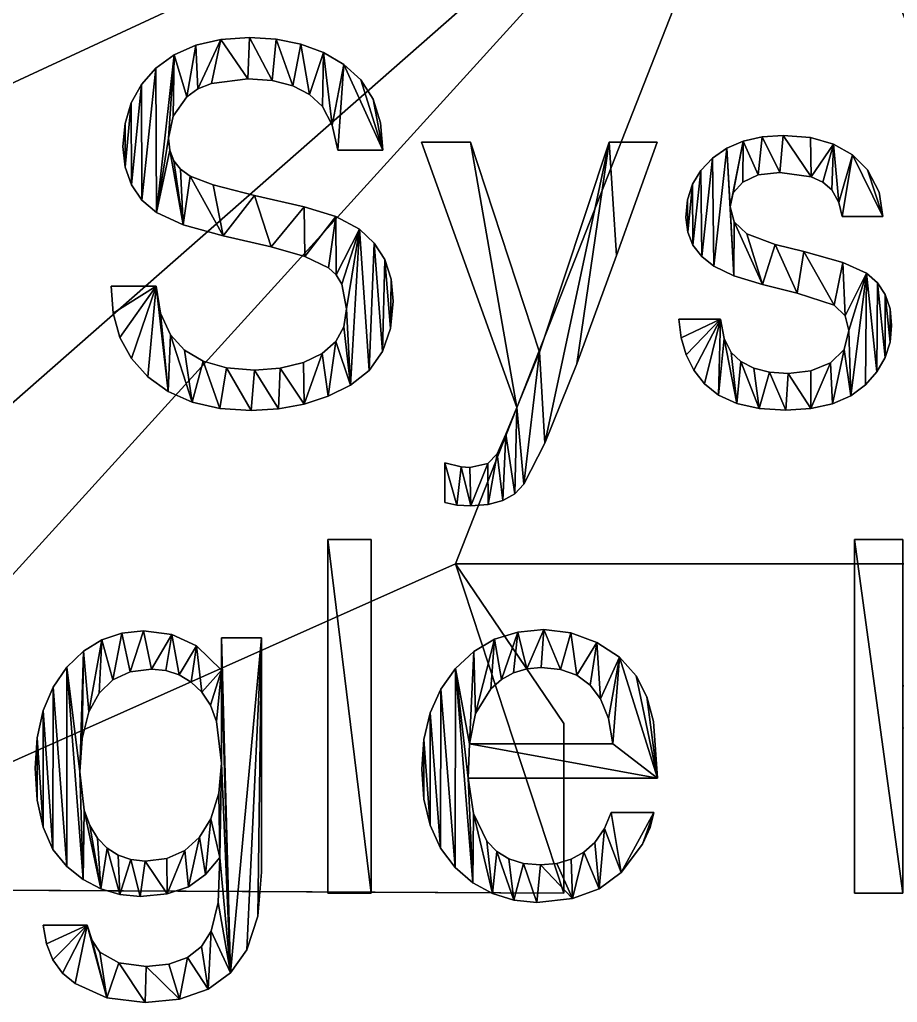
# Model space of a CAD drawing. Extents: x -38 to 88, y -5 to 280.
# Drawn here: x -19.91 to 3.57, y -5.26 to 21.03 of the extents above; entities that cross this region are included whole.
import ezdxf

# ---------------------------------------------------------------- set-up
doc = ezdxf.new("R2010")
doc.units = 0
doc.layers.get('0').update_dxf_attribs({"color": 13, "linetype": 'CONTINUOUS'})

# ---------------------------------------------------------------- blocks, each defined once
blk = doc.blocks.new('GROUP_2')
at = {"color": 178}
for p, q in [((23.79, 22.846, 0.051), (24.553, 22.897, 0.051)), ((24.553, 22.897, 0.051), (25.269, 22.852, 0.051)), ((22.54, 22.437, 0.051), (23.119, 22.692, 0.051)), ((23.119, 22.692, 0.051), (23.79, 22.846, 0.051)), ((25.269, 22.852, 0.051), (25.929, 22.717, 0.051)), ((25.929, 22.717, 0.051), (26.533, 22.493, 0.051)), ((22.053, 22.079, 0.051), (22.54, 22.437, 0.051)), ((26.533, 22.493, 0.051), (27.082, 22.179, 0.051)), ((27.082, 22.179, 0.051), (27.537, 21.766, 0.051)), ((21.667, 21.641, 0.051), (22.053, 22.079, 0.051)), ((21.391, 21.146, 0.051), (21.667, 21.641, 0.051)), ((23.54, 21.67, 0.051), (23.172, 21.521, 0.051)), ((24.514, 21.789, 0.051), (23.54, 21.67, 0.051)), ((25.165, 21.743, 0.051), (24.514, 21.789, 0.051)), ((25.714, 21.604, 0.051), (25.165, 21.743, 0.051)), ((26.161, 21.372, 0.051), (25.714, 21.604, 0.051)), ((27.537, 21.766, 0.051), (27.862, 21.245, 0.051)), ((22.884, 21.312, 0.051), (22.512, 20.797, 0.051)), ((23.172, 21.521, 0.051), (22.884, 21.312, 0.051)), ((26.505, 21.048, 0.051), (26.161, 21.372, 0.051)), ((21.226, 20.594, 0.051), (21.391, 21.146, 0.051)), ((26.766, 20.554, 0.051), (26.505, 21.048, 0.051)), ((27.862, 21.245, 0.051), (28.057, 20.617, 0.051)), ((22.512, 20.797, 0.051), (22.388, 20.204, 0.051)), ((21.17, 19.985, 0.051), (21.226, 20.594, 0.051)), ((26.917, 19.882, 0.051), (26.766, 20.554, 0.051)), ((28.057, 20.617, 0.051), (28.122, 19.882, 0.051)), ((38.271, 20.237, 0.051), (38.836, 20.275, 0.051)), ((38.836, 20.275, 0.051), (39.561, 20.218, 0.051)), ((21.227, 19.432, 0.051), (21.17, 19.985, 0.051)), ((22.388, 20.204, 0.051), (22.424, 19.879, 0.051)), ((31.704, 12.995, 0.051), (29.153, 20.094, 0.051)), ((29.153, 20.094, 0.051), (30.467, 20.094, 0.051)), ((30.467, 20.094, 0.051), (32.316, 14.477, 0.051)), ((32.316, 14.477, 0.051), (34.178, 20.094, 0.051)), ((34.178, 20.094, 0.051), (35.46, 20.094, 0.051)), ((37.322, 19.934, 0.051), (37.766, 20.123, 0.051)), ((37.766, 20.123, 0.051), (38.271, 20.237, 0.051)), ((39.561, 20.218, 0.051), (40.178, 20.046, 0.051)), ((40.178, 20.046, 0.051), (40.686, 19.76, 0.051)), ((22.424, 19.879, 0.051), (22.533, 19.602, 0.051)), ((28.122, 19.882, 0.051), (26.917, 19.882, 0.051)), ((36.939, 19.669, 0.051), (37.322, 19.934, 0.051)), ((40.686, 19.76, 0.051), (41.085, 19.36, 0.051)), ((22.533, 19.602, 0.051), (22.714, 19.371, 0.051)), ((36.63, 19.343, 0.051), (36.939, 19.669, 0.051)), ((21.396, 18.953, 0.051), (21.227, 19.432, 0.051)), ((22.714, 19.371, 0.051), (22.968, 19.186, 0.051)), ((36.41, 18.97, 0.051), (36.63, 19.343, 0.051)), ((38.168, 19.22, 0.051), (37.75, 19.031, 0.051)), ((38.746, 19.283, 0.051), (38.168, 19.22, 0.051)), ((39.585, 19.168, 0.051), (38.746, 19.283, 0.051)), ((41.085, 19.36, 0.051), (41.405, 18.758, 0.051)), ((21.678, 18.546, 0.051), (21.396, 18.953, 0.051)), ((36.277, 18.551, 0.051), (36.41, 18.97, 0.051)), ((37.75, 19.031, 0.051), (37.497, 18.74, 0.051)), ((39.895, 19.025, 0.051), (39.585, 19.168, 0.051)), ((40.131, 18.825, 0.051), (39.895, 19.025, 0.051)), ((37.497, 18.74, 0.051), (37.412, 18.368, 0.051)), ((40.323, 18.485, 0.051), (40.131, 18.825, 0.051)), ((41.405, 18.758, 0.051), (41.503, 18.11, 0.051)), ((22.072, 18.213, 0.051), (21.678, 18.546, 0.051)), ((36.233, 18.084, 0.051), (36.277, 18.551, 0.051)), ((40.408, 18.11, 0.051), (40.323, 18.485, 0.051)), ((37.412, 18.368, 0.051), (37.523, 17.962, 0.051)), ((26.866, 18.109, 0.051), (27.497, 17.769, 0.051)), ((36.28, 17.691, 0.051), (36.233, 18.084, 0.051)), ((37.523, 17.962, 0.051), (37.857, 17.646, 0.051)), ((41.503, 18.11, 0.051), (40.408, 18.11, 0.051)), ((27.497, 17.769, 0.051), (27.892, 17.399, 0.051)), ((36.42, 17.344, 0.051), (36.28, 17.691, 0.051)), ((37.857, 17.646, 0.051), (38.617, 17.363, 0.051)), ((27.892, 17.399, 0.051), (28.174, 16.955, 0.051)), ((36.654, 17.041, 0.051), (36.42, 17.344, 0.051)), ((28.174, 16.955, 0.051), (28.343, 16.436, 0.051)), ((36.981, 16.783, 0.051), (36.654, 17.041, 0.051)), ((26.877, 16.546, 0.051), (26.666, 16.738, 0.051)), ((37.515, 16.525, 0.051), (36.981, 16.783, 0.051)), ((41.059, 16.59, 0.051), (41.355, 16.336, 0.051)), ((27.028, 16.298, 0.051), (26.877, 16.546, 0.051)), ((28.343, 16.436, 0.051), (28.399, 15.842, 0.051)), ((41.355, 16.336, 0.051), (41.566, 16.018, 0.051)), ((20.909, 15.521, 0.051), (20.855, 16.248, 0.051)), ((20.855, 16.248, 0.051), (22.06, 16.248, 0.051)), ((22.06, 16.248, 0.051), (22.177, 15.519, 0.051)), ((27.149, 15.636, 0.051), (27.028, 16.298, 0.051)), ((28.399, 15.842, 0.051), (28.328, 15.112, 0.051)), ((41.566, 16.018, 0.051), (41.693, 15.637, 0.051)), ((21.09, 14.874, 0.051), (20.909, 15.521, 0.051)), ((22.177, 15.519, 0.051), (22.44, 14.94, 0.051)), ((27.077, 15.16, 0.051), (27.149, 15.636, 0.051)), ((40.49, 15.448, 0.051), (40.195, 15.733, 0.051)), ((41.693, 15.637, 0.051), (41.735, 15.192, 0.051)), ((36.1, 14.865, 0.051), (36.04, 15.359, 0.051)), ((36.04, 15.359, 0.051), (37.155, 15.359, 0.051)), ((37.155, 15.359, 0.051), (37.253, 14.847, 0.051)), ((40.588, 15.056, 0.051), (40.49, 15.448, 0.051)), ((26.862, 14.763, 0.051), (27.077, 15.16, 0.051)), ((28.328, 15.112, 0.051), (28.113, 14.494, 0.051)), ((40.466, 14.547, 0.051), (40.588, 15.056, 0.051)), ((41.735, 15.192, 0.051), (41.692, 14.747, 0.051)), ((21.398, 14.307, 0.051), (21.09, 14.874, 0.051)), ((22.44, 14.94, 0.051), (22.819, 14.529, 0.051)), ((26.504, 14.445, 0.051), (26.862, 14.763, 0.051)), ((36.234, 14.411, 0.051), (36.1, 14.865, 0.051)), ((37.253, 14.847, 0.051), (37.444, 14.47, 0.051)), ((41.692, 14.747, 0.051), (41.56, 14.333, 0.051)), ((22.819, 14.529, 0.051), (23.321, 14.235, 0.051)), ((28.113, 14.494, 0.051), (27.756, 13.988, 0.051)), ((37.444, 14.47, 0.051), (37.704, 14.225, 0.051)), ((40.099, 14.19, 0.051), (40.466, 14.547, 0.051)), ((21.834, 13.819, 0.051), (21.398, 14.307, 0.051)), ((23.321, 14.235, 0.051), (23.944, 14.059, 0.051)), ((25.377, 14.051, 0.051), (26.002, 14.206, 0.051)), ((26.002, 14.206, 0.051), (26.504, 14.445, 0.051)), ((36.443, 14, 0.051), (36.234, 14.411, 0.051)), ((37.704, 14.225, 0.051), (38.044, 14.05, 0.051)), ((41.56, 14.333, 0.051), (41.342, 13.951, 0.051)), ((23.944, 14.059, 0.051), (24.688, 14, 0.051)), ((24.688, 14, 0.051), (25.377, 14.051, 0.051)), ((27.756, 13.988, 0.051), (27.255, 13.594, 0.051)), ((36.726, 13.629, 0.051), (36.443, 14, 0.051)), ((38.044, 14.05, 0.051), (38.464, 13.945, 0.051)), ((38.464, 13.945, 0.051), (38.965, 13.91, 0.051)), ((38.965, 13.91, 0.051), (39.571, 13.98, 0.051)), ((39.571, 13.98, 0.051), (40.099, 14.19, 0.051)), ((41.342, 13.951, 0.051), (41.036, 13.6, 0.051)), ((22.381, 13.425, 0.051), (21.834, 13.819, 0.051)), ((23.024, 13.143, 0.051), (22.381, 13.425, 0.051)), ((27.255, 13.594, 0.051), (26.661, 13.298, 0.051)), ((37.103, 13.324, 0.051), (36.726, 13.629, 0.051)), ((41.036, 13.6, 0.051), (40.641, 13.307, 0.051)), ((26.661, 13.298, 0.051), (26.019, 13.087, 0.051)), ((37.592, 13.105, 0.051), (37.103, 13.324, 0.051)), ((40.641, 13.307, 0.051), (40.154, 13.098, 0.051)), ((23.763, 12.974, 0.051), (23.024, 13.143, 0.051)), ((24.598, 12.917, 0.051), (23.763, 12.974, 0.051)), ((25.332, 12.96, 0.051), (24.598, 12.917, 0.051)), ((26.019, 13.087, 0.051), (25.332, 12.96, 0.051)), ((31.414, 12.286, 0.051), (31.704, 12.995, 0.051)), ((38.193, 12.974, 0.051), (37.592, 13.105, 0.051)), ((38.907, 12.93, 0.051), (38.193, 12.974, 0.051)), ((39.576, 12.972, 0.051), (38.907, 12.93, 0.051)), ((40.154, 13.098, 0.051), (39.576, 12.972, 0.051)), ((31.182, 11.758, 0.051), (31.414, 12.286, 0.051)), ((30.928, 11.497, 0.051), (31.182, 11.758, 0.051)), ((29.778, 10.456, 0.051), (29.778, 11.513, 0.051)), ((29.778, 11.513, 0.051), (30.216, 11.41, 0.051)), ((30.216, 11.41, 0.051), (30.454, 11.391, 0.051)), ((30.454, 11.391, 0.051), (30.928, 11.497, 0.051)), ((31.897, 10.946, 0.051), (31.654, 10.692, 0.051)), ((31.654, 10.692, 0.051), (31.337, 10.511, 0.051)), ((30.103, 10.385, 0.051), (29.778, 10.456, 0.051)), ((30.48, 10.366, 0.051), (30.103, 10.385, 0.051)), ((30.945, 10.402, 0.051), (30.48, 10.366, 0.051)), ((31.337, 10.511, 0.051), (30.945, 10.402, 0.051)), ((26.653, 9.464, 0.051), (27.813, 9.464, 0.051)), ((26.653, 0, 0.051), (26.653, 9.464, 0.051)), ((27.813, 9.464, 0.051), (27.813, 0, 0.051)), ((40.743, 9.464, 0.051), (42.038, 9.464, 0.051)), ((40.743, 0, 0.051), (40.743, 9.464, 0.051)), ((20.608, 6.779, 0.051), (21.141, 6.962, 0.051)), ((21.141, 6.962, 0.051), (21.718, 7.022, 0.051)), ((21.718, 7.022, 0.051), (22.479, 6.923, 0.051)), ((22.479, 6.923, 0.051), (23.136, 6.623, 0.051)), ((31.109, 6.795, 0.051), (31.733, 6.99, 0.051)), ((31.733, 6.99, 0.051), (32.426, 7.055, 0.051)), ((32.426, 7.055, 0.051), (33.149, 6.968, 0.051)), ((33.149, 6.968, 0.051), (33.85, 6.71, 0.051)), ((20.118, 6.475, 0.051), (20.608, 6.779, 0.051)), ((23.136, 6.623, 0.051), (23.806, 5.966, 0.051)), ((23.806, 5.966, 0.051), (23.806, 6.836, 0.051)), ((23.806, 6.836, 0.051), (24.875, 6.836, 0.051)), ((30.554, 6.471, 0.051), (31.109, 6.795, 0.051)), ((33.85, 6.71, 0.051), (34.457, 6.315, 0.051)), ((19.673, 6.05, 0.051), (20.118, 6.475, 0.051)), ((30.068, 6.017, 0.051), (30.554, 6.471, 0.051)), ((34.457, 6.315, 0.051), (34.9, 5.818, 0.051)), ((19.302, 5.516, 0.051), (19.673, 6.05, 0.051)), ((21.367, 5.926, 0.051), (20.9, 5.711, 0.051)), ((21.931, 5.998, 0.051), (21.367, 5.926, 0.051)), ((22.322, 5.959, 0.051), (21.931, 5.998, 0.051)), ((22.677, 5.843, 0.051), (22.322, 5.959, 0.051)), ((22.995, 5.65, 0.051), (22.677, 5.843, 0.051)), ((29.673, 5.46, 0.051), (30.068, 6.017, 0.051)), ((31.621, 5.899, 0.051), (31.302, 5.719, 0.051)), ((31.972, 6.007, 0.051), (31.621, 5.899, 0.051)), ((32.355, 6.043, 0.051), (31.972, 6.007, 0.051)), ((32.873, 5.991, 0.051), (32.355, 6.043, 0.051)), ((33.31, 5.834, 0.051), (32.873, 5.991, 0.051)), ((33.668, 5.572, 0.051), (33.31, 5.834, 0.051)), ((34.9, 5.818, 0.051), (35.19, 5.252, 0.051)), ((20.9, 5.711, 0.051), (20.53, 5.353, 0.051)), ((23.278, 5.38, 0.051), (22.995, 5.65, 0.051)), ((31.302, 5.719, 0.051), (31.015, 5.467, 0.051)), ((33.946, 5.206, 0.051), (33.668, 5.572, 0.051)), ((19.037, 4.887, 0.051), (19.302, 5.516, 0.051)), ((20.53, 5.353, 0.051), (20.256, 4.851, 0.051)), ((23.509, 5.029, 0.051), (23.278, 5.38, 0.051)), ((29.392, 4.824, 0.051), (29.673, 5.46, 0.051)), ((31.015, 5.467, 0.051), (30.601, 4.812, 0.051)), ((23.674, 4.595, 0.051), (23.509, 5.029, 0.051)), ((34.157, 4.679, 0.051), (33.946, 5.206, 0.051)), ((18.879, 4.163, 0.051), (19.037, 4.887, 0.051)), ((20.256, 4.851, 0.051), (20.077, 4.144, 0.051)), ((29.222, 4.11, 0.051), (29.392, 4.824, 0.051)), ((30.601, 4.812, 0.051), (30.442, 4.001, 0.051)), ((34.275, 4.001, 0.051), (34.157, 4.679, 0.051)), ((29.166, 3.318, 0.051), (29.222, 4.11, 0.051)), ((30.442, 4.001, 0.051), (34.275, 4.001, 0.051)), ((29.222, 2.521, 0.051), (29.166, 3.318, 0.051)), ((35.467, 3.08, 0.051), (30.409, 3.08, 0.051)), ((23.522, 1.991, 0.051), (23.735, 2.682, 0.051)), ((19.036, 1.768, 0.051), (18.878, 2.491, 0.051)), ((29.39, 1.818, 0.051), (29.222, 2.521, 0.051)), ((20.136, 2.22, 0.051), (20.284, 1.811, 0.051)), ((34.056, 1.735, 0.051), (34.23, 2.165, 0.051)), ((34.23, 2.165, 0.051), (35.37, 2.165, 0.051)), ((35.37, 2.165, 0.051), (35.273, 1.763, 0.051)), ((23.222, 1.497, 0.051), (23.522, 1.991, 0.051)), ((19.299, 1.175, 0.051), (19.036, 1.768, 0.051)), ((20.284, 1.811, 0.051), (20.491, 1.472, 0.051)), ((29.67, 1.208, 0.051), (29.39, 1.818, 0.051)), ((33.792, 1.359, 0.051), (34.056, 1.735, 0.051)), ((35.273, 1.763, 0.051), (35.071, 1.318, 0.051)), ((20.491, 1.472, 0.051), (20.748, 1.206, 0.051)), ((22.828, 1.145, 0.051), (23.222, 1.497, 0.051)), ((30.906, 1.395, 0.051), (31.169, 1.117, 0.051)), ((33.498, 1.097, 0.051), (33.792, 1.359, 0.051)), ((19.666, 0.712, 0.051), (19.299, 1.175, 0.051)), ((20.748, 1.206, 0.051), (21.046, 1.016, 0.051)), ((22.342, 0.934, 0.051), (22.828, 1.145, 0.051)), ((30.062, 0.693, 0.051), (29.67, 1.208, 0.051)), ((31.169, 1.117, 0.051), (31.497, 0.919, 0.051)), ((33.159, 0.91, 0.051), (33.498, 1.097, 0.051)), ((21.046, 1.016, 0.051), (21.384, 0.901, 0.051)), ((21.384, 0.901, 0.051), (21.764, 0.863, 0.051)), ((21.764, 0.863, 0.051), (22.342, 0.934, 0.051)), ((23.761, 0.96, 0.051), (23.377, 0.499, 0.051)), ((31.497, 0.919, 0.051), (31.888, 0.8, 0.051)), ((31.888, 0.8, 0.051), (32.342, 0.76, 0.051)), ((32.342, 0.76, 0.051), (32.774, 0.798, 0.051)), ((32.774, 0.798, 0.051), (33.159, 0.91, 0.051)), ((20.104, 0.364, 0.051), (19.666, 0.712, 0.051)), ((30.534, 0.282, 0.051), (30.062, 0.693, 0.051)), ((20.577, 0.115, 0.051), (20.104, 0.364, 0.051)), ((23.377, 0.499, 0.051), (22.923, 0.174, 0.051)), ((31.055, -0.01, 0.051), (30.534, 0.282, 0.051)), ((21.085, -0.034, 0.051), (20.577, 0.115, 0.051)), ((22.923, 0.174, 0.051), (22.355, -0.019, 0.051)), ((21.628, -0.084, 0.051), (21.085, -0.034, 0.051)), ((22.355, -0.019, 0.051), (21.628, -0.084, 0.051)), ((27.813, 0, 0.051), (26.653, 0, 0.051)), ((31.626, -0.186, 0.051), (31.055, -0.01, 0.051)), ((32.246, -0.245, 0.051), (31.626, -0.186, 0.051)), ((42.038, 0, 0.051), (40.743, 0, 0.051)), ((19.125, -1.353, 0.051), (19.038, -0.857, 0.051)), ((19.038, -0.857, 0.051), (20.217, -0.857, 0.051)), ((20.217, -0.857, 0.051), (20.343, -1.268, 0.051)), ((23.271, -1.429, 0.051), (23.535, -1.018, 0.051)), ((20.343, -1.268, 0.051), (20.552, -1.572, 0.051)), ((19.296, -1.779, 0.051), (19.125, -1.353, 0.051)), ((20.552, -1.572, 0.051), (21.058, -1.862, 0.051)), ((22.893, -1.723, 0.051), (23.271, -1.429, 0.051)), ((19.55, -2.134, 0.051), (19.296, -1.779, 0.051)), ((22.399, -1.9, 0.051), (22.893, -1.723, 0.051)), ((21.058, -1.862, 0.051), (21.789, -1.959, 0.051)), ((21.789, -1.959, 0.051), (22.399, -1.9, 0.051)), ((19.889, -2.419, 0.051), (19.55, -2.134, 0.051)), ((24.048, -2.128, 0.051), (23.447, -2.567, 0.051))]:
    blk.add_line(p, q, dxfattribs=at)
for p, q in [((48.028, 8.814, 0.004), (30.068, 8.814, 0.004)), ((30.068, 8.814, 0.004), (32.965, 4.544, 0.004)), ((48.028, 8.814, 7.484), (30.068, 8.814, 7.484)), ((30.068, 8.814, 7.484), (32.965, 4.544, 7.484)), ((30.068, 8.814, 0.004), (30.068, 8.814, 7.484)), ((32.965, 4.544, 0.004), (32.965, 0, 0.004)), ((32.965, 4.544, 7.484), (32.965, 0, 7.484)), ((32.965, 4.544, 0.004), (32.965, 4.544, 7.484)), ((32.965, 0, 0.004), (10.57, 0.122, 0.004)), ((32.965, 0, 7.484), (10.57, 0.122, 7.484)), ((32.965, 0, 0.004), (32.965, 0, 7.484))]:
    blk.add_line(p, q)
for points in [[(35.46, 20.094, 0.051), (34.371, 17.066, 0.051), (33.315, 14.167, 0.051), (32.458, 12.041, 0.051), (31.897, 10.946, 0.051)], [(22.968, 19.186, 0.051), (23.588, 18.954, 0.051), (24.688, 18.671, 0.051), (26.015, 18.368, 0.051), (26.866, 18.109, 0.051)], [(26.666, 16.738, 0.051), (26.038, 17.039, 0.051), (25.133, 17.298, 0.051), (23.851, 17.588, 0.051), (22.778, 17.886, 0.051), (22.072, 18.213, 0.051)], [(38.617, 17.363, 0.051), (39.384, 17.176, 0.051), (40.427, 16.878, 0.051), (41.059, 16.59, 0.051)], [(40.195, 15.733, 0.051), (39.203, 16.061, 0.051), (38.282, 16.293, 0.051), (37.515, 16.525, 0.051)], [(24.875, 6.836, 0.051), (24.875, 0.56, 0.051), (24.779, -0.615, 0.051), (24.489, -1.514, 0.051), (24.048, -2.128, 0.051)], [(35.19, 5.252, 0.051), (35.364, 4.6, 0.051), (35.467, 3.08, 0.051)], [(23.735, 2.682, 0.051), (23.806, 3.479, 0.051), (23.674, 4.595, 0.051)], [(18.878, 2.491, 0.051), (18.826, 3.344, 0.051), (18.879, 4.163, 0.051)], [(20.077, 4.144, 0.051), (20.018, 3.247, 0.051), (20.136, 2.22, 0.051)], [(30.409, 3.08, 0.051), (30.55, 2.133, 0.051), (30.906, 1.395, 0.051)], [(35.071, 1.318, 0.051), (34.501, 0.554, 0.051), (33.909, 0.122, 0.051)], [(23.535, -1.018, 0.051), (23.714, -0.246, 0.051), (23.761, 0.96, 0.051)], [(33.909, 0.122, 0.051), (33.193, -0.142, 0.051), (32.246, -0.245, 0.051)], [(23.447, -2.567, 0.051), (22.685, -2.831, 0.051), (21.764, -2.919, 0.051), (20.738, -2.794, 0.051), (19.889, -2.419, 0.051)]]:
    blk.add_polyline3d(points, dxfattribs=at)
mesh = blk.add_polyface()
corners = [(27.899, 93.686, 0.004), (23.552, 93.686, 0.004), (23.552, 93.909, 0.004), (10.57, 18.131, 0.004), (0.546, 6.415, 0.004), (0.546, 18.131, 0.004), (10.57, 6.415, 0.004), (10.51, 134.258, 0.004), (0.292, 122.449, 0.004), (0.292, 134.258, 0.004), (10.51, 122.449, 0.004), (10.51, 158.204, 0.004), (10.51, 113.172, 0.004), (14.565, 113.172, 0.004), (9.996, 170.037, 0.004), (0.292, 158.204, 0.004), (0.292, 170.037, 0.004), (9.988, 206.011, 0.004), (0, 194.091, 0.004), (0, 206.011, 0.004), (9.988, 194.091, 0.004), (9.988, 237.183, 0.004), (0, 225.347, 0.004), (0, 237.183, 0.004), (9.988, 225.347, 0.004), (9.988, 272.935, 0.004), (0, 261.127, 0.004), (0, 272.935, 0.004), (9.988, 261.127, 0.004), (32.34, 282.383, 0.004), (9.988, 282.263, 0.004), (25.26, 263.375, 0.004), (14.565, 95.964, 0.004), (19.442, 95.964, 0.004), (22.601, 185.187, 0.004), (22.594, 148.709, 0.004), (29.444, 273.571, 0.004), (32.34, 277.839, 0.004), (24.952, 45.312, 0.004), (10.57, 38.291, 0.004), (10.57, 45.312, 0.004), (38.884, 38.291, 0.004), (32.052, 49.369, 0.004), (37.732, 56.812, 0.004), (37.83, 55.311, 0.004), (38.124, 53.835, 0.004), (38.607, 52.411, 0.004), (39.273, 51.062, 0.004), (38.884, 31.285, 0.004), (10.57, 31.285, 0.004), (10.57, 0.122, 0.004), (30.068, 8.814, 0.004), (48.028, 8.814, 0.004), (40.108, 49.811, 0.004), (41.1, 48.68, 0.004), (42.231, 47.688, 0.004), (43.482, 46.853, 0.004), (44.831, 46.187, 0.004), (46.256, 45.704, 0.004), (47.731, 45.41, 0.004), (49.232, 45.312, 0.004), (77.136, 93.907, 0.004), (67.15, 82.056, 0.004), (67.15, 93.907, 0.004), (77.136, 82.056, 0.004), (77.136, 18.132, 0.004), (67.265, 6.416, 0.004), (67.15, 18.132, 0.004), (77.136, 6.416, 0.004), (45.566, 0, 0.004), (45.566, 4.544, 0.004), (67.265, 0.122, 0.004), (50.733, 45.41, 0.004), (52.208, 45.704, 0.004), (53.633, 46.187, 0.004), (54.982, 46.853, 0.004), (56.233, 47.688, 0.004), (57.364, 48.68, 0.004), (58.356, 49.811, 0.004), (59.191, 51.062, 0.004), (59.857, 52.411, 0.004), (60.34, 53.835, 0.004), (60.634, 55.311, 0.004), (60.732, 56.812, 0.004), (66.636, 170.037, 0.004), (66.616, 194.116, 0.005), (67.15, 122.449, 0.004), (38.607, 127.159, 0.004), (39.273, 128.508, 0.004), (40.108, 129.759, 0.004), (54.536, 148.709, 0.004), (38.124, 125.734, 0.004), (37.83, 124.259, 0.004), (32.052, 91.609, 0.004), (37.732, 122.758, 0.004), (41.1, 130.89, 0.004), (42.231, 131.881, 0.004), (43.482, 132.717, 0.004), (44.831, 133.382, 0.004), (46.256, 133.866, 0.004), (47.731, 134.159, 0.004), (49.232, 134.258, 0.004), (50.733, 134.159, 0.004), (52.208, 133.866, 0.004), (53.633, 133.382, 0.004), (54.982, 132.717, 0.004), (54.544, 185.199, 0.005), (25.27, 228.189, 0.004), (38.157, 210.551, 0.004), (37.543, 213.646, 0.003), (39.921, 207.911, 0.004), (42.561, 206.147, 0.004), (45.66, 205.543, 0.004), (48.776, 206.159, 0.004), (51.404, 207.92, 0.004), (53.155, 210.56, 0.004), (53.764, 213.658, 0.004), (38.164, 216.757, 0.004), (50.158, 235.429, 0.004), (39.923, 219.389, 0.004), (42.558, 221.141, 0.004), (45.654, 221.766, 0.003), (48.759, 221.148, 0.003), (51.399, 219.384, 0.003), (50.18, 263.483), (47.4, 273.571, 0.004), (76.624, 272.935, 0.004), (66.628, 261.127, 0.004), (66.628, 272.935, 0.004), (76.624, 261.127, 0.004), (66.628, 282.263, 0.004), (44.94, 277.839, 0.004), (44.94, 282.383, 0.004), (53.158, 216.756, 0.003), (56.233, 131.881, 0.004), (57.364, 130.89, 0.004), (58.356, 129.759, 0.004), (59.191, 128.508, 0.004), (59.857, 127.159, 0.004), (60.34, 125.734, 0.004), (60.634, 124.259, 0.004), (60.732, 122.758, 0.004), (66.628, 215.623, 0.004), (66.628, 225.335, 0.004), (76.624, 215.623, 0.004), (76.624, 225.335, 0.004), (67.15, 158.204, 0.004), (77.136, 170.037, 0.004), (77.136, 158.204, 0.004), (67.15, 134.258, 0.004), (77.136, 122.449, 0.004), (77.136, 134.258, 0.004), (66.628, 205.971, 0.005), (76.624, 194.099, 0.005), (76.624, 205.971, 0.005), (32.965, 0, 0.004), (32.965, 4.544, 0.004)]
mesh.append_faces([[corners[k] for k in face] for face in [(3, 4, 5), (7, 8, 9), (14, 15, 16), (17, 18, 19), (21, 22, 23), (25, 26, 27), (29, 25, 30), (36, 29, 37), (38, 39, 40), (48, 3, 49), (62, 61, 64), (66, 65, 68), (52, 69, 70), (127, 126, 129), (130, 131, 132), (144, 143, 145), (146, 147, 148), (150, 149, 151), (153, 152, 154), (155, 51, 156)]], dxfattribs={"vtx0": -1})
mesh.append_faces([[corners[k] for k in face] for face in [(4, 3, 6), (8, 7, 10), (10, 11, 12), (12, 11, 13), (15, 14, 11), (18, 17, 20), (20, 17, 14), (22, 21, 24), (26, 25, 28), (28, 29, 21), (24, 31, 17), (13, 31, 32), (32, 31, 33), (39, 38, 41), (6, 48, 50), (51, 48, 52), (61, 62, 63), (65, 66, 67), (69, 52, 71), (84, 83, 85), (67, 84, 62), (63, 84, 86), (71, 67, 66), (87, 35, 88), (88, 35, 89), (0, 92, 93), (93, 92, 42), (89, 90, 95), (95, 90, 96), (96, 90, 97), (97, 90, 98), (98, 90, 99), (99, 90, 100), (100, 90, 101), (101, 90, 102), (102, 90, 103), (103, 90, 104), (104, 90, 105), (34, 107, 106), (107, 34, 31), (108, 107, 109), (117, 118, 119), (119, 118, 120), (120, 118, 121), (121, 118, 122), (122, 118, 123), (126, 127, 128), (131, 130, 125), (123, 130, 133), (133, 130, 116), (105, 130, 134), (134, 130, 135), (135, 130, 136), (136, 130, 137), (137, 130, 138), (138, 130, 139), (139, 130, 140), (140, 130, 141), (141, 130, 83), (142, 143, 144), (143, 128, 127), (86, 149, 150), (149, 86, 146), (85, 152, 153), (152, 85, 142)]], dxfattribs={"vtx0": -1, "vtx1": -1})
mesh.append_faces([[corners[k] for k in face] for face in [(25, 29, 28), (21, 29, 24), (24, 29, 31), (17, 31, 14), (14, 31, 11), (11, 31, 13), (33, 31, 34), (31, 29, 36), (41, 42, 43), (3, 48, 6), (50, 48, 51), (52, 41, 47), (71, 52, 60), (71, 83, 67), (67, 83, 84), (62, 84, 63), (2, 35, 87), (2, 91, 0), (106, 107, 108), (125, 130, 124), (124, 130, 123), (116, 130, 106), (106, 130, 105), (83, 130, 85), (85, 130, 142), (142, 130, 143), (84, 146, 86)]], dxfattribs={"vtx0": -1, "vtx1": -1, "vtx2": -1})
mesh.append_faces([[corners[k] for k in face] for face in [(10, 7, 11), (33, 34, 35), (41, 38, 42), (41, 43, 44), (41, 44, 45), (41, 45, 46), (41, 46, 47), (52, 48, 41), (52, 47, 53), (52, 53, 54), (52, 54, 55), (52, 55, 56), (52, 56, 57), (52, 57, 58), (52, 58, 59), (52, 59, 60), (71, 60, 72), (71, 72, 73), (71, 73, 74), (71, 74, 75), (71, 75, 76), (71, 76, 77), (71, 77, 78), (71, 78, 79), (71, 79, 80), (71, 80, 81), (71, 81, 82), (71, 82, 83), (35, 2, 33), (89, 35, 90), (2, 87, 91), (0, 91, 92), (42, 92, 94), (42, 94, 43), (105, 90, 106), (106, 108, 110), (106, 110, 111), (106, 111, 112), (106, 112, 113), (106, 113, 114), (106, 114, 115), (106, 115, 116), (107, 117, 109), (117, 107, 118), (123, 118, 124), (36, 124, 31), (124, 36, 125), (143, 130, 128), (146, 84, 147), (51, 155, 50)]], dxfattribs={"vtx0": -1, "vtx2": -1})
mesh.append_faces([[corners[k] for k in face] for face in [(0, 1, 2)]], dxfattribs={"vtx2": -1})
mesh = blk.add_polyface()
corners = [(10.57, 38.291, 7.484), (24.952, 45.312, 7.484), (10.57, 45.312, 7.484), (38.884, 38.291, 7.484), (32.052, 49.369, 7.484), (37.732, 56.812, 7.484), (37.83, 55.311, 7.484), (38.124, 53.835, 7.484), (38.607, 52.411, 7.484), (39.273, 51.062, 7.484), (0.292, 158.204, 7.484), (9.996, 170.037, 7.484), (0.292, 170.037, 7.484), (10.51, 158.204, 7.484), (0.292, 122.449, 7.484), (10.51, 134.258, 7.484), (0.292, 134.258, 7.484), (10.51, 122.449, 7.484), (10.51, 113.172, 7.484), (14.565, 113.172, 7.484), (0.546, 6.416, 7.484), (10.57, 18.131, 7.484), (0.546, 18.131, 7.484), (10.57, 6.416, 7.484), (27.899, 93.686, 7.484), (23.552, 93.909, 7.484), (23.552, 93.686, 7.484), (32.965, 0, 7.484), (30.068, 8.814, 7.484), (10.57, 0.122, 7.484), (32.965, 4.544, 7.484), (9.988, 194.091, 7.484), (0, 206.011, 7.484), (0, 194.091, 7.484), (9.988, 206.011, 7.484), (9.988, 225.347, 7.484), (9.988, 237.183, 7.484), (9.988, 261.127, 7.484), (9.988, 272.935, 7.484), (9.988, 282.263, 7.484), (25.26, 263.375, 7.484), (32.34, 282.383, 7.484), (14.565, 95.964, 7.484), (19.442, 95.964, 7.484), (22.601, 185.187, 7.484), (22.594, 148.709, 7.484), (29.444, 273.571, 7.484), (32.34, 277.839, 7.484), (0, 272.935, 7.484), (0, 261.127, 7.484), (0, 237.183, 7.484), (0, 225.347, 7.484), (50.18, 263.483, 7.48), (47.4, 273.571, 7.484), (25.27, 228.189, 7.484), (38.164, 216.757, 7.484), (50.158, 235.429, 7.484), (37.543, 213.646, 7.483), (39.923, 219.389, 7.484), (42.558, 221.141, 7.484), (45.654, 221.766, 7.483), (48.759, 221.148, 7.483), (51.399, 219.384, 7.483), (54.544, 185.199, 7.485), (38.157, 210.551, 7.484), (39.921, 207.911, 7.484), (42.561, 206.147, 7.484), (45.66, 205.543, 7.484), (48.776, 206.159, 7.484), (51.404, 207.92, 7.484), (53.155, 210.56, 7.484), (53.764, 213.658, 7.484), (38.607, 127.159, 7.484), (39.273, 128.508, 7.484), (40.108, 129.759, 7.484), (54.536, 148.709, 7.484), (38.124, 125.734, 7.484), (37.83, 124.259, 7.484), (32.052, 91.609, 7.484), (37.732, 122.758, 7.484), (41.1, 130.89, 7.484), (42.231, 131.881, 7.484), (43.482, 132.717, 7.484), (44.831, 133.382, 7.484), (46.256, 133.866, 7.484), (47.731, 134.159, 7.484), (49.232, 134.258, 7.484), (50.733, 134.159, 7.484), (52.208, 133.866, 7.484), (53.633, 133.382, 7.484), (54.982, 132.717, 7.484), (67.265, 0.122, 7.484), (45.566, 4.544, 7.484), (45.566, 0, 7.484), (48.028, 8.814, 7.484), (49.232, 45.312, 7.484), (50.733, 45.41, 7.484), (52.208, 45.704, 7.484), (53.633, 46.187, 7.484), (54.982, 46.853, 7.484), (56.233, 47.688, 7.484), (57.364, 48.68, 7.484), (58.356, 49.811, 7.484), (59.191, 51.062, 7.484), (59.857, 52.411, 7.484), (60.34, 53.835, 7.484), (60.634, 55.311, 7.484), (60.732, 56.812, 7.484), (67.15, 18.132, 7.484), (66.636, 170.037, 7.484), (66.616, 194.116, 7.485), (67.15, 82.056, 7.484), (67.15, 93.907, 7.484), (67.15, 122.449, 7.484), (67.265, 6.416, 7.484), (77.136, 18.132, 7.484), (77.136, 6.416, 7.484), (77.136, 93.907, 7.484), (77.136, 82.056, 7.484), (77.136, 122.449, 7.484), (67.15, 134.258, 7.484), (77.136, 134.258, 7.484), (67.15, 158.204, 7.484), (77.136, 170.037, 7.484), (77.136, 158.204, 7.484), (76.624, 194.099, 7.485), (66.628, 205.971, 7.485), (76.624, 205.971, 7.485), (76.624, 215.623, 7.484), (66.628, 225.335, 7.484), (66.628, 215.623, 7.484), (76.624, 225.335, 7.484), (76.624, 261.127, 7.484), (66.628, 272.935, 7.484), (66.628, 261.127, 7.484), (76.624, 272.935, 7.484), (44.94, 282.383, 7.484), (44.94, 277.839, 7.484), (66.628, 282.263, 7.484), (53.158, 216.756, 7.483), (56.233, 131.881, 7.484), (57.364, 130.89, 7.484), (58.356, 129.759, 7.484), (59.191, 128.508, 7.484), (59.857, 127.159, 7.484), (60.34, 125.734, 7.484), (60.634, 124.259, 7.484), (60.732, 122.758, 7.484), (38.884, 31.286, 7.484), (10.57, 31.286, 7.484), (40.108, 49.811, 7.484), (41.1, 48.68, 7.484), (42.231, 47.688, 7.484), (43.482, 46.853, 7.484), (44.831, 46.187, 7.484), (46.256, 45.704, 7.484), (47.731, 45.41, 7.484)]
mesh.append_faces([[corners[k] for k in face] for face in [(0, 1, 2), (10, 11, 12), (14, 15, 16), (20, 21, 22), (24, 25, 26), (28, 27, 30), (31, 32, 33), (41, 46, 47), (37, 48, 49), (35, 50, 51), (91, 92, 93), (115, 114, 116), (117, 111, 118), (120, 119, 121), (123, 122, 124), (126, 125, 127), (129, 128, 131), (133, 132, 135), (53, 136, 137), (21, 148, 149)]], dxfattribs={"vtx0": -1})
mesh.append_faces([[corners[k] for k in face] for face in [(1, 3, 4), (5, 3, 6), (6, 3, 7), (7, 3, 8), (8, 3, 9), (15, 18, 13), (27, 28, 29), (32, 31, 34), (34, 11, 35), (36, 11, 37), (38, 11, 39), (39, 40, 41), (44, 43, 45), (48, 37, 38), (50, 35, 36), (52, 46, 40), (46, 52, 53), (54, 55, 56), (55, 54, 57), (56, 62, 52), (64, 63, 65), (65, 63, 66), (66, 63, 67), (67, 63, 68), (68, 63, 69), (69, 63, 70), (70, 63, 71), (25, 45, 43), (45, 74, 75), (72, 25, 76), (76, 24, 77), (77, 4, 79), (79, 4, 5), (75, 90, 63), (92, 91, 94), (95, 91, 96), (96, 91, 97), (97, 91, 98), (98, 91, 99), (99, 91, 100), (100, 91, 101), (101, 91, 102), (102, 91, 103), (103, 91, 104), (104, 91, 105), (105, 91, 106), (106, 91, 107), (119, 120, 113), (109, 122, 123), (122, 113, 120), (125, 126, 110), (128, 129, 130), (132, 133, 134), (136, 53, 138), (130, 110, 126), (138, 134, 133), (148, 94, 3), (9, 94, 150), (150, 94, 151), (151, 94, 152), (152, 94, 153), (153, 94, 154), (154, 94, 155), (155, 94, 156), (156, 94, 95)]], dxfattribs={"vtx0": -1, "vtx1": -1})
mesh.append_faces([[corners[k] for k in face] for face in [(4, 3, 5), (35, 11, 36), (37, 11, 38), (39, 11, 40), (40, 11, 13), (40, 13, 19), (40, 43, 44), (41, 40, 46), (54, 63, 64), (45, 25, 72), (76, 25, 24), (94, 91, 95), (107, 91, 108), (107, 108, 109), (109, 111, 112), (122, 109, 113), (138, 53, 52), (138, 52, 62), (138, 71, 63), (138, 63, 90), (138, 107, 110), (138, 110, 130), (138, 130, 129), (148, 21, 23), (148, 29, 28), (3, 94, 9)]], dxfattribs={"vtx0": -1, "vtx1": -1, "vtx2": -1})
mesh.append_faces([[corners[k] for k in face] for face in [(1, 0, 3), (11, 10, 13), (15, 14, 17), (15, 17, 18), (13, 18, 19), (21, 20, 23), (34, 31, 11), (40, 19, 42), (40, 42, 43), (56, 55, 58), (56, 58, 59), (56, 59, 60), (56, 60, 61), (56, 61, 62), (44, 54, 40), (54, 44, 63), (54, 64, 57), (45, 72, 73), (45, 73, 74), (77, 24, 78), (77, 78, 4), (75, 74, 80), (75, 80, 81), (75, 81, 82), (75, 82, 83), (75, 83, 84), (75, 84, 85), (75, 85, 86), (75, 86, 87), (75, 87, 88), (75, 88, 89), (75, 89, 90), (107, 109, 110), (109, 108, 111), (109, 112, 113), (108, 91, 114), (114, 115, 108), (111, 117, 112), (138, 62, 139), (138, 139, 71), (138, 90, 140), (138, 140, 141), (138, 141, 142), (138, 142, 143), (138, 143, 144), (138, 144, 145), (138, 145, 146), (138, 146, 147), (138, 147, 107), (138, 129, 134), (148, 23, 29), (148, 28, 94)]], dxfattribs={"vtx0": -1, "vtx2": -1})
mesh = blk.add_polyface(dxfattribs=at)
corners = [(20.909, 15.521, 0.051), (22.06, 16.248, 0.051), (20.855, 16.248, 0.051), (21.09, 14.874, 0.051), (21.398, 14.307, 0.051), (21.834, 13.819, 0.051), (22.381, 13.425, 0.051), (22.177, 15.519, 0.051), (22.44, 14.94, 0.051), (23.024, 13.143, 0.051), (22.819, 14.529, 0.051), (23.321, 14.235, 0.051), (23.763, 12.974, 0.051), (23.944, 14.059, 0.051), (24.598, 12.917, 0.051), (24.688, 14, 0.051), (25.332, 12.96, 0.051), (25.377, 14.051, 0.051), (26.019, 13.087, 0.051), (26.002, 14.206, 0.051), (26.504, 14.445, 0.051), (26.661, 13.298, 0.051), (26.862, 14.763, 0.051), (27.255, 13.594, 0.051), (27.077, 15.16, 0.051), (27.149, 15.636, 0.051), (22.072, 18.213, 0.051), (22.424, 19.879, 0.051), (22.388, 20.204, 0.051), (22.778, 17.886, 0.051), (22.533, 19.602, 0.051), (22.714, 19.371, 0.051), (22.968, 19.186, 0.051), (23.851, 17.588, 0.051), (23.588, 18.954, 0.051), (24.688, 18.671, 0.051), (25.133, 17.298, 0.051), (26.015, 18.368, 0.051), (26.038, 17.039, 0.051), (26.866, 18.109, 0.051), (26.666, 16.738, 0.051), (26.877, 16.546, 0.051), (27.497, 17.769, 0.051), (27.028, 16.298, 0.051), (27.756, 13.988, 0.051), (27.892, 17.399, 0.051), (28.113, 14.494, 0.051), (28.174, 16.955, 0.051), (28.328, 15.112, 0.051), (28.343, 16.436, 0.051), (28.399, 15.842, 0.051), (21.227, 19.432, 0.051), (21.226, 20.594, 0.051), (21.17, 19.985, 0.051), (21.391, 21.146, 0.051), (21.396, 18.953, 0.051), (21.667, 21.641, 0.051), (21.678, 18.546, 0.051), (22.053, 22.079, 0.051), (22.54, 22.437, 0.051), (22.512, 20.797, 0.051), (22.884, 21.312, 0.051), (23.119, 22.692, 0.051), (23.172, 21.521, 0.051), (23.79, 22.846, 0.051), (23.54, 21.67, 0.051), (24.514, 21.789, 0.051), (24.553, 22.897, 0.051), (25.165, 21.743, 0.051), (25.269, 22.852, 0.051), (25.714, 21.604, 0.051), (25.929, 22.717, 0.051), (26.161, 21.372, 0.051), (26.533, 22.493, 0.051), (26.505, 21.048, 0.051), (26.766, 20.554, 0.051), (27.082, 22.179, 0.051), (26.917, 19.882, 0.051), (28.122, 19.882, 0.051), (27.537, 21.766, 0.051), (27.862, 21.245, 0.051), (28.057, 20.617, 0.051)]
mesh.append_faces([[corners[k] for k in face] for face in [(0, 1, 2), (49, 48, 50), (51, 52, 53), (80, 78, 81)]], dxfattribs={"vtx0": -1, "color": 178})
mesh.append_faces([[corners[k] for k in face] for face in [(1, 6, 7), (7, 6, 8), (8, 9, 10), (10, 9, 11), (11, 12, 13), (13, 14, 15), (15, 16, 17), (17, 18, 19), (19, 18, 20), (20, 21, 22), (22, 23, 24), (24, 23, 25), (27, 29, 30), (30, 29, 31), (31, 29, 32), (32, 33, 34), (34, 33, 35), (35, 36, 37), (37, 38, 39), (39, 41, 42), (42, 44, 45), (45, 46, 47), (47, 48, 49), (52, 51, 54), (54, 55, 56), (56, 57, 58), (58, 26, 59), (59, 61, 62), (62, 63, 64), (64, 66, 67), (67, 68, 69), (69, 70, 71), (71, 72, 73), (73, 75, 76), (76, 78, 79), (79, 78, 80)]], dxfattribs={"vtx0": -1, "vtx1": -1, "color": 178})
mesh.append_faces([[corners[k] for k in face] for face in [(42, 25, 23), (59, 26, 28)]], dxfattribs={"vtx0": -1, "vtx1": -1, "vtx2": -1, "color": 178})
mesh.append_faces([[corners[k] for k in face] for face in [(1, 0, 3), (1, 3, 4), (1, 4, 5), (1, 5, 6), (8, 6, 9), (11, 9, 12), (13, 12, 14), (15, 14, 16), (17, 16, 18), (20, 18, 21), (22, 21, 23), (26, 27, 28), (27, 26, 29), (32, 29, 33), (35, 33, 36), (37, 36, 38), (39, 38, 40), (39, 40, 41), (42, 41, 43), (42, 43, 25), (42, 23, 44), (45, 44, 46), (47, 46, 48), (54, 51, 55), (56, 55, 57), (58, 57, 26), (59, 28, 60), (59, 60, 61), (62, 61, 63), (64, 63, 65), (64, 65, 66), (67, 66, 68), (69, 68, 70), (71, 70, 72), (73, 72, 74), (73, 74, 75), (76, 75, 77), (76, 77, 78)]], dxfattribs={"vtx0": -1, "vtx2": -1, "color": 178})
mesh = blk.add_polyface(dxfattribs=at)
corners = [(36.1, 14.865, 0.051), (37.155, 15.359, 0.051), (36.04, 15.359, 0.051), (36.234, 14.411, 0.051), (36.443, 14, 0.051), (36.726, 13.629, 0.051), (37.103, 13.324, 0.051), (37.253, 14.847, 0.051), (37.592, 13.105, 0.051), (37.444, 14.47, 0.051), (37.704, 14.225, 0.051), (38.193, 12.974, 0.051), (38.044, 14.05, 0.051), (38.464, 13.945, 0.051), (38.907, 12.93, 0.051), (38.965, 13.91, 0.051), (39.576, 12.972, 0.051), (39.571, 13.98, 0.051), (40.099, 14.19, 0.051), (40.154, 13.098, 0.051), (40.466, 14.547, 0.051), (40.641, 13.307, 0.051), (40.588, 15.056, 0.051), (36.28, 17.691, 0.051), (36.277, 18.551, 0.051), (36.233, 18.084, 0.051), (36.41, 18.97, 0.051), (36.42, 17.344, 0.051), (36.63, 19.343, 0.051), (36.654, 17.041, 0.051), (36.939, 19.669, 0.051), (36.981, 16.783, 0.051), (37.322, 19.934, 0.051), (37.515, 16.525, 0.051), (37.412, 18.368, 0.051), (37.523, 17.962, 0.051), (38.282, 16.293, 0.051), (37.857, 17.646, 0.051), (38.617, 17.363, 0.051), (39.203, 16.061, 0.051), (39.384, 17.176, 0.051), (40.195, 15.733, 0.051), (40.427, 16.878, 0.051), (40.49, 15.448, 0.051), (41.059, 16.59, 0.051), (41.036, 13.6, 0.051), (41.342, 13.951, 0.051), (41.355, 16.336, 0.051), (41.56, 14.333, 0.051), (41.566, 16.018, 0.051), (41.692, 14.747, 0.051), (41.693, 15.637, 0.051), (41.735, 15.192, 0.051), (37.766, 20.123, 0.051), (37.497, 18.74, 0.051), (37.75, 19.031, 0.051), (38.168, 19.22, 0.051), (38.271, 20.237, 0.051), (38.746, 19.283, 0.051), (38.836, 20.275, 0.051), (39.585, 19.168, 0.051), (39.561, 20.218, 0.051), (40.178, 20.046, 0.051), (39.895, 19.025, 0.051), (40.131, 18.825, 0.051), (40.323, 18.485, 0.051), (40.686, 19.76, 0.051), (40.408, 18.11, 0.051), (41.503, 18.11, 0.051), (41.085, 19.36, 0.051), (41.405, 18.758, 0.051)]
mesh.append_faces([[corners[k] for k in face] for face in [(0, 1, 2), (23, 24, 25), (51, 50, 52), (69, 68, 70)]], dxfattribs={"vtx0": -1, "color": 178})
mesh.append_faces([[corners[k] for k in face] for face in [(1, 6, 7), (7, 8, 9), (9, 8, 10), (10, 11, 12), (12, 11, 13), (13, 14, 15), (15, 16, 17), (17, 16, 18), (18, 19, 20), (20, 21, 22), (24, 23, 26), (26, 27, 28), (28, 29, 30), (30, 31, 32), (34, 33, 35), (35, 36, 37), (37, 36, 38), (38, 39, 40), (40, 41, 42), (42, 43, 44), (44, 46, 47), (47, 48, 49), (49, 50, 51), (53, 56, 57), (57, 58, 59), (59, 60, 61), (61, 60, 62), (62, 65, 66), (66, 68, 69)]], dxfattribs={"vtx0": -1, "vtx1": -1, "color": 178})
mesh.append_faces([[corners[k] for k in face] for face in [(32, 33, 34), (44, 22, 21)]], dxfattribs={"vtx0": -1, "vtx1": -1, "vtx2": -1, "color": 178})
mesh.append_faces([[corners[k] for k in face] for face in [(1, 0, 3), (1, 3, 4), (1, 4, 5), (1, 5, 6), (7, 6, 8), (10, 8, 11), (13, 11, 14), (15, 14, 16), (18, 16, 19), (20, 19, 21), (26, 23, 27), (28, 27, 29), (30, 29, 31), (32, 31, 33), (35, 33, 36), (38, 36, 39), (40, 39, 41), (42, 41, 43), (44, 43, 22), (44, 21, 45), (44, 45, 46), (47, 46, 48), (49, 48, 50), (34, 53, 32), (53, 34, 54), (53, 54, 55), (53, 55, 56), (57, 56, 58), (59, 58, 60), (62, 60, 63), (62, 63, 64), (62, 64, 65), (66, 65, 67), (66, 67, 68)]], dxfattribs={"vtx0": -1, "vtx2": -1, "color": 178})
mesh = blk.add_polyface(dxfattribs=at)
corners = [(30.103, 10.385, 0.051), (29.778, 11.513, 0.051), (29.778, 10.456, 0.051), (30.216, 11.41, 0.051), (30.48, 10.366, 0.051), (30.454, 11.391, 0.051), (30.928, 11.497, 0.051), (30.945, 10.402, 0.051), (31.182, 11.758, 0.051), (31.337, 10.511, 0.051), (31.414, 12.286, 0.051), (31.654, 10.692, 0.051), (31.704, 12.995, 0.051), (31.897, 10.946, 0.051), (30.467, 20.094, 0.051), (29.153, 20.094, 0.051), (32.316, 14.477, 0.051), (32.458, 12.041, 0.051), (34.178, 20.094, 0.051), (33.315, 14.167, 0.051), (34.371, 17.066, 0.051), (35.46, 20.094, 0.051)]
mesh.append_faces([[corners[k] for k in face] for face in [(0, 1, 2), (12, 14, 15), (18, 20, 21)]], dxfattribs={"vtx0": -1, "color": 178})
mesh.append_faces([[corners[k] for k in face] for face in [(1, 0, 3), (3, 4, 5), (5, 4, 6), (6, 7, 8), (8, 9, 10), (10, 11, 12), (14, 12, 16), (16, 17, 18)]], dxfattribs={"vtx0": -1, "vtx1": -1, "color": 178})
mesh.append_faces([[corners[k] for k in face] for face in [(16, 12, 13)]], dxfattribs={"vtx0": -1, "vtx1": -1, "vtx2": -1, "color": 178})
mesh.append_faces([[corners[k] for k in face] for face in [(3, 0, 4), (6, 4, 7), (8, 7, 9), (10, 9, 11), (12, 11, 13), (16, 13, 17), (18, 17, 19), (18, 19, 20)]], dxfattribs={"vtx0": -1, "vtx2": -1, "color": 178})
mesh = blk.add_polyface(dxfattribs=at)
corners = [(27.813, 0, 0.051), (26.653, 9.464, 0.051), (26.653, 0, 0.051), (27.813, 9.464, 0.051)]
mesh.append_faces([[corners[k] for k in face] for face in [(0, 1, 2), (1, 0, 3)]], dxfattribs={"vtx0": -1, "color": 178})
mesh = blk.add_polyface(dxfattribs=at)
corners = [(48.256, 0, 0.051), (46.961, 4.426, 0.051), (46.961, 0, 0.051), (46.961, 5.554, 0.051), (46.961, 9.464, 0.051), (48.256, 9.464, 0.051), (42.038, 5.554, 0.051), (42.038, 4.426, 0.051), (42.038, 0, 0.051), (40.743, 9.464, 0.051), (40.743, 0, 0.051), (42.038, 9.464, 0.051)]
mesh.append_faces([[corners[k] for k in face] for face in [(0, 1, 2), (4, 0, 5), (8, 9, 10)]], dxfattribs={"vtx0": -1, "color": 178})
mesh.append_faces([[corners[k] for k in face] for face in [(3, 0, 4), (1, 6, 7), (6, 1, 3), (9, 8, 11), (11, 7, 6)]], dxfattribs={"vtx0": -1, "vtx1": -1, "color": 178})
mesh.append_faces([[corners[k] for k in face] for face in [(1, 0, 3)]], dxfattribs={"vtx0": -1, "vtx1": -1, "vtx2": -1, "color": 178})
mesh.append_faces([[corners[k] for k in face] for face in [(11, 8, 7)]], dxfattribs={"vtx0": -1, "vtx2": -1, "color": 178})
mesh = blk.add_polyface()
corners = [(30.068, 8.814, 0.004), (32.965, 4.544, 7.484), (32.965, 4.544, 0.004), (30.068, 8.814, 7.484)]
mesh.append_faces([[corners[k] for k in face] for face in [(0, 1, 2), (1, 0, 3)]], dxfattribs={"vtx0": -1})
mesh = blk.add_polyface()
corners = [(48.028, 8.814, 7.484), (30.068, 8.814, 0.004), (48.028, 8.814, 0.004), (30.068, 8.814, 7.484)]
mesh.append_faces([[corners[k] for k in face] for face in [(0, 1, 2), (1, 0, 3)]], dxfattribs={"vtx0": -1})
mesh = blk.add_polyface(dxfattribs=at)
corners = [(19.125, -1.353, 0.051), (20.217, -0.857, 0.051), (19.038, -0.857, 0.051), (19.296, -1.779, 0.051), (19.55, -2.134, 0.051), (19.889, -2.419, 0.051), (20.738, -2.794, 0.051), (20.343, -1.268, 0.051), (20.552, -1.572, 0.051), (21.058, -1.862, 0.051), (21.764, -2.919, 0.051), (21.789, -1.959, 0.051), (22.685, -2.831, 0.051), (22.399, -1.9, 0.051), (22.893, -1.723, 0.051), (23.447, -2.567, 0.051), (23.271, -1.429, 0.051), (23.535, -1.018, 0.051), (24.048, -2.128, 0.051), (23.714, -0.246, 0.051), (23.761, 0.96, 0.051), (23.806, 3.479, 0.051), (23.806, 5.966, 0.051), (23.806, 6.836, 0.051), (24.875, 6.836, 0.051), (24.489, -1.514, 0.051), (24.779, -0.615, 0.051), (24.875, 0.56, 0.051), (20.018, 3.247, 0.051), (20.118, 6.475, 0.051), (19.673, 6.05, 0.051), (20.077, 4.144, 0.051), (20.256, 4.851, 0.051), (20.608, 6.779, 0.051), (20.53, 5.353, 0.051), (20.9, 5.711, 0.051), (21.141, 6.962, 0.051), (21.367, 5.926, 0.051), (21.718, 7.022, 0.051), (21.931, 5.998, 0.051), (22.479, 6.923, 0.051), (22.322, 5.959, 0.051), (22.677, 5.843, 0.051), (23.136, 6.623, 0.051), (22.995, 5.65, 0.051), (23.278, 5.38, 0.051), (23.509, 5.029, 0.051), (23.674, 4.595, 0.051), (18.878, 2.491, 0.051), (18.879, 4.163, 0.051), (18.826, 3.344, 0.051), (19.036, 1.768, 0.051), (19.037, 4.887, 0.051), (19.299, 1.175, 0.051), (19.302, 5.516, 0.051), (19.666, 0.712, 0.051), (20.104, 0.364, 0.051), (20.136, 2.22, 0.051), (20.577, 0.115, 0.051), (20.284, 1.811, 0.051), (20.491, 1.472, 0.051), (20.748, 1.206, 0.051), (21.085, -0.034, 0.051), (21.046, 1.016, 0.051), (21.384, 0.901, 0.051), (21.628, -0.084, 0.051), (21.764, 0.863, 0.051), (22.355, -0.019, 0.051), (22.342, 0.934, 0.051), (22.828, 1.145, 0.051), (22.923, 0.174, 0.051), (23.222, 1.497, 0.051), (23.377, 0.499, 0.051), (23.522, 1.991, 0.051), (23.735, 2.682, 0.051)]
mesh.append_faces([[corners[k] for k in face] for face in [(0, 1, 2), (24, 26, 27), (48, 49, 50)]], dxfattribs={"vtx0": -1, "color": 178})
mesh.append_faces([[corners[k] for k in face] for face in [(1, 6, 7), (7, 6, 8), (8, 6, 9), (9, 10, 11), (11, 12, 13), (13, 12, 14), (14, 15, 16), (16, 15, 17), (17, 18, 19), (19, 18, 20), (22, 18, 23), (23, 18, 24), (29, 32, 33), (33, 35, 36), (36, 37, 38), (38, 39, 40), (40, 42, 43), (43, 45, 22), (49, 51, 52), (52, 53, 54), (54, 55, 30), (28, 56, 57), (57, 58, 59), (59, 58, 60), (60, 58, 61), (61, 62, 63), (63, 62, 64), (64, 65, 66), (66, 67, 68), (68, 67, 69), (69, 70, 71), (71, 72, 73), (73, 20, 74), (74, 20, 21)]], dxfattribs={"vtx0": -1, "vtx1": -1, "color": 178})
mesh.append_faces([[corners[k] for k in face] for face in [(20, 18, 21), (21, 18, 22), (30, 56, 28)]], dxfattribs={"vtx0": -1, "vtx1": -1, "vtx2": -1, "color": 178})
mesh.append_faces([[corners[k] for k in face] for face in [(1, 0, 3), (1, 3, 4), (1, 4, 5), (1, 5, 6), (9, 6, 10), (11, 10, 12), (14, 12, 15), (17, 15, 18), (24, 18, 25), (24, 25, 26), (28, 29, 30), (29, 28, 31), (29, 31, 32), (33, 32, 34), (33, 34, 35), (36, 35, 37), (38, 37, 39), (40, 39, 41), (40, 41, 42), (43, 42, 44), (43, 44, 45), (22, 45, 46), (22, 46, 47), (22, 47, 21), (49, 48, 51), (52, 51, 53), (54, 53, 55), (30, 55, 56), (57, 56, 58), (61, 58, 62), (64, 62, 65), (66, 65, 67), (69, 67, 70), (71, 70, 72), (73, 72, 20)]], dxfattribs={"vtx0": -1, "vtx2": -1, "color": 178})
mesh = blk.add_polyface(dxfattribs=at)
corners = [(29.222, 2.521, 0.051), (29.222, 4.11, 0.051), (29.166, 3.318, 0.051), (29.39, 1.818, 0.051), (29.392, 4.824, 0.051), (29.67, 1.208, 0.051), (29.673, 5.46, 0.051), (30.062, 0.693, 0.051), (30.068, 6.017, 0.051), (30.534, 0.282, 0.051), (30.409, 3.08, 0.051), (30.55, 2.133, 0.051), (31.055, -0.01, 0.051), (30.906, 1.395, 0.051), (31.169, 1.117, 0.051), (31.626, -0.186, 0.051), (31.497, 0.919, 0.051), (31.888, 0.8, 0.051), (32.246, -0.245, 0.051), (32.342, 0.76, 0.051), (33.193, -0.142, 0.051), (32.774, 0.798, 0.051), (33.159, 0.91, 0.051), (33.498, 1.097, 0.051), (33.909, 0.122, 0.051), (33.792, 1.359, 0.051), (34.056, 1.735, 0.051), (34.501, 0.554, 0.051), (34.23, 2.165, 0.051), (35.37, 2.165, 0.051), (35.071, 1.318, 0.051), (35.273, 1.763, 0.051), (35.467, 3.08, 0.051), (30.442, 4.001, 0.051), (34.275, 4.001, 0.051), (34.457, 6.315, 0.051), (34.9, 5.818, 0.051), (35.19, 5.252, 0.051), (35.364, 4.6, 0.051), (30.554, 6.471, 0.051), (30.601, 4.812, 0.051), (31.109, 6.795, 0.051), (31.015, 5.467, 0.051), (31.302, 5.719, 0.051), (31.733, 6.99, 0.051), (31.621, 5.899, 0.051), (31.972, 6.007, 0.051), (32.426, 7.055, 0.051), (32.355, 6.043, 0.051), (32.873, 5.991, 0.051), (33.149, 6.968, 0.051), (33.31, 5.834, 0.051), (33.85, 6.71, 0.051), (33.668, 5.572, 0.051), (33.946, 5.206, 0.051), (34.157, 4.679, 0.051)]
mesh.append_faces([[corners[k] for k in face] for face in [(0, 1, 2), (29, 30, 31), (37, 32, 38)]], dxfattribs={"vtx0": -1, "color": 178})
mesh.append_faces([[corners[k] for k in face] for face in [(1, 3, 4), (4, 5, 6), (6, 7, 8), (10, 9, 11), (11, 12, 13), (13, 12, 14), (14, 15, 16), (16, 15, 17), (17, 18, 19), (19, 20, 21), (21, 20, 22), (22, 20, 23), (23, 24, 25), (25, 24, 26), (26, 27, 28), (28, 27, 29), (32, 33, 10), (33, 32, 34), (35, 32, 36), (36, 32, 37), (8, 33, 39), (39, 40, 41), (41, 43, 44), (44, 46, 47), (47, 49, 50), (50, 51, 52), (52, 54, 35)]], dxfattribs={"vtx0": -1, "vtx1": -1, "color": 178})
mesh.append_faces([[corners[k] for k in face] for face in [(8, 9, 10), (34, 32, 35), (33, 8, 10)]], dxfattribs={"vtx0": -1, "vtx1": -1, "vtx2": -1, "color": 178})
mesh.append_faces([[corners[k] for k in face] for face in [(1, 0, 3), (4, 3, 5), (6, 5, 7), (8, 7, 9), (11, 9, 12), (14, 12, 15), (17, 15, 18), (19, 18, 20), (23, 20, 24), (26, 24, 27), (29, 27, 30), (39, 33, 40), (41, 40, 42), (41, 42, 43), (44, 43, 45), (44, 45, 46), (47, 46, 48), (47, 48, 49), (50, 49, 51), (52, 51, 53), (52, 53, 54), (35, 54, 55), (35, 55, 34)]], dxfattribs={"vtx0": -1, "vtx2": -1, "color": 178})
mesh = blk.add_polyface()
corners = [(32.965, 4.544, 0.004), (32.965, 0, 7.484), (32.965, 0, 0.004), (32.965, 4.544, 7.484)]
mesh.append_faces([[corners[k] for k in face] for face in [(0, 1, 2), (1, 0, 3)]], dxfattribs={"vtx0": -1})
mesh = blk.add_polyface()
corners = [(32.965, 0, 7.484), (10.57, 0.122, 0.004), (32.965, 0, 0.004), (10.57, 0.122, 7.484)]
mesh.append_faces([[corners[k] for k in face] for face in [(0, 1, 2), (1, 0, 3)]], dxfattribs={"vtx0": -1})

msp = doc.modelspace()

# ---------------------------------------------------------------- block references
msp.add_blockref('GROUP_2', (-38.313, -2.345))

doc.saveas('drawing.dxf')
